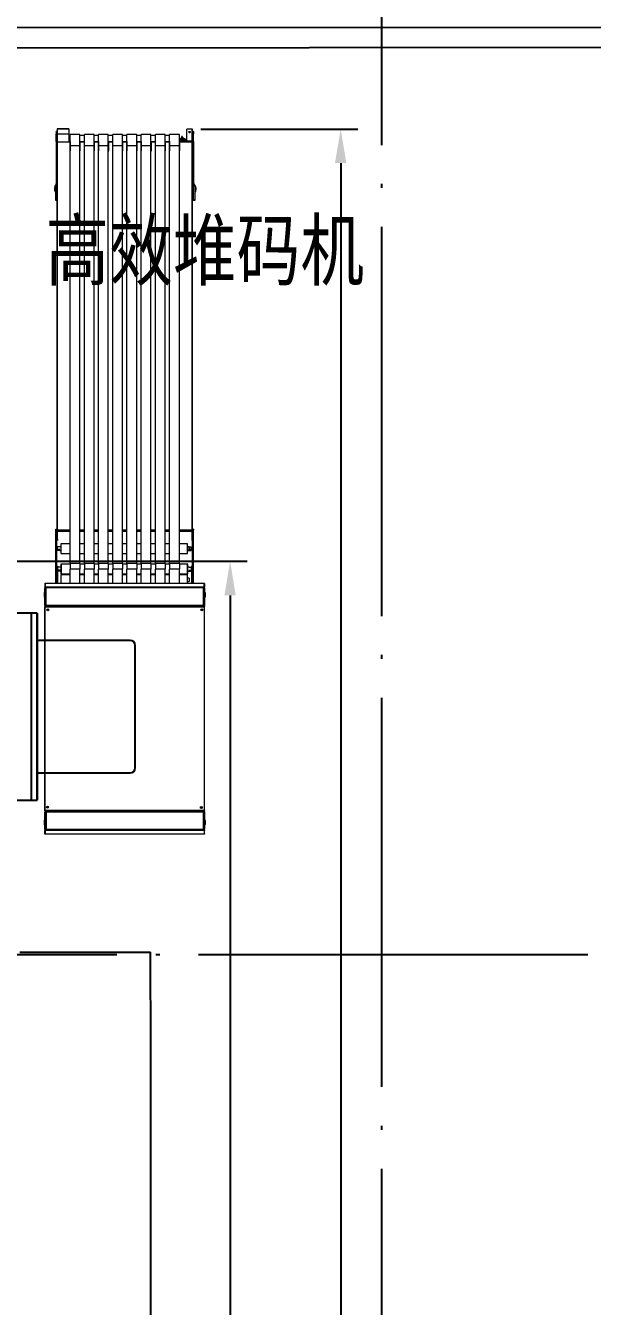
# Model space of a CAD drawing. Extents: x -2187 to 96136, y -11110 to 52208.
# Drawn here: x 51197 to 54108, y 29856 to 36437 of the extents above; entities that cross this region are included whole.
import ezdxf

# ---------------------------------------------------------------- set-up
doc = ezdxf.new("R2010")
doc.units = 0
doc.header["$LTSCALE"] = 1000
doc.header["$MEASUREMENT"] = 0
doc.linetypes.add('DOTE', pattern=[2.42, 2, -0.2, 0.02, -0.2])
for name, color, linetype in [('02', 7, 'Continuous'), ('11', 7, 'Continuous'), ('6-TAGGING 标注', 3, 'Continuous'), ('DOTE', 14, 'DOTE'), ('设备型号', 7, 'Continuous')]:
    doc.layers.add(name, color=color, linetype=linetype)
doc.styles.get("Standard").update_dxf_attribs({"font": 'gbenor.shx', "bigfont": 'gbcbig.shx'})
doc.styles.add('图纸中文说明', font='simplex.shx', dxfattribs={"width": 0.8, "bigfont": 'hztxt.shx'})
doc.dimstyles.new('ISO-25', dxfattribs={"dimscale": 70, "dimtxt": 2.5, "dimasz": 2.5, "dimexe": 1.25, "dimexo": 0.625, "dimtad": 1, "dimtxsty": 'Standard', "dimcen": 2.5, "dimadec": 0, "dimazin": 0, "dimtfac": 1, "dimtmove": 0, "dimatfit": 3, "dimfxl": 0, "dimarcsym": 0})

# ---------------------------------------------------------------- blocks, each defined once
blk = doc.blocks.new('*D139')
at = {"color": 0, "lineweight": -2}
for p, q in [((50994.9, 33684.5), (52335.1, 33684.5)), ((52247.6, 33509.5), (52247.6, 24759.5)), ((51567.6, 24584.5), (52335.1, 24584.5))]:
    blk.add_line(p, q, dxfattribs=at)
at = {"color": 0}
for points in [[(52218.4, 33509.5), (52276.7, 33509.5), (52247.6, 33684.5)], [(52218.4, 24759.5), (52276.7, 24759.5), (52247.6, 24584.5)]]:
    blk.add_solid(points, dxfattribs=at)
at = {"layer": 'Defpoints', "color": 0}
for p in [(50951.1, 33684.5), (51523.8, 24584.5), (52247.6, 24584.5)]:
    blk.add_point(p, dxfattribs=at)
at = {"color": 0, "insert": (52116.3, 29134.5), "char_height": 175, "attachment_point": 5, "rotation": 90}
blk.add_mtext('9100', dxfattribs=at)
blk = doc.blocks.new('*D140')
at = {"color": 0, "lineweight": -2}
for p, q in [((52096.9, 35905.8), (52902.9, 35905.8)), ((52815.4, 35730.8), (52815.4, 22880.8)), ((46777.2, 22705.8), (52902.9, 22705.8))]:
    blk.add_line(p, q, dxfattribs=at)
at = {"color": 0}
for points in [[(52786.2, 35730.8), (52844.5, 35730.8), (52815.4, 35905.8)], [(52786.2, 22880.8), (52844.5, 22880.8), (52815.4, 22705.8)]]:
    blk.add_solid(points, dxfattribs=at)
at = {"layer": 'Defpoints', "color": 0}
for p in [(52053.1, 35905.8), (46733.5, 22705.8), (52815.4, 22705.8)]:
    blk.add_point(p, dxfattribs=at)
at = {"color": 0, "insert": (52684.1, 29455.8), "char_height": 175, "attachment_point": 5, "rotation": 90}
blk.add_mtext('13200', dxfattribs=at)

msp = doc.modelspace()

# ---------------------------------------------------------------- linework, layer by layer
at = {"color": 7, "linetype": 'Continuous', "lineweight": 15}
for p, q in [((51359.617, 35892.274), (51354.617, 35892.274)), ((51354.617, 35892.044), (51354.617, 35892.274)), ((51354.617, 35892.044), (51354.617, 35880.344)), ((51359.617, 35892.044), (51354.617, 35892.044)), ((51354.617, 35842.101), (51354.617, 35880.344)), ((51354.617, 35880.344), (51359.617, 35880.344)), ((51419.617, 35906.718), (51359.617, 35906.718)), ((51359.617, 35906.644), (51359.617, 35881.774)), ((51359.617, 35906.644), (51419.617, 35906.644)), ((51359.617, 35881.774), (51359.617, 35840.389)), ((51359.617, 35881.774), (51419.617, 35881.774)), ((51419.617, 35906.644), (51419.617, 35881.774)), ((51419.617, 35881.774), (51419.617, 35840.389)), ((51425.736, 35872.647), (51419.617, 35872.647)), ((51475.736, 35877.163), (51425.736, 35877.163)), ((51425.736, 35819.138), (51425.736, 35877.163)), ((51475.736, 35819.138), (51475.736, 35877.163)), ((51498.736, 35872.647), (51475.736, 35872.647)), ((51548.736, 35877.163), (51498.736, 35877.163)), ((51498.736, 35819.138), (51498.736, 35877.163)), ((51548.736, 35819.138), (51548.736, 35877.163)), ((51571.736, 35872.647), (51548.736, 35872.647)), ((51621.736, 35877.163), (51571.736, 35877.163)), ((51571.736, 35819.138), (51571.736, 35877.163)), ((51621.736, 35819.138), (51621.736, 35877.163)), ((51644.736, 35872.647), (51621.736, 35872.647)), ((51694.736, 35877.163), (51644.736, 35877.163)), ((51644.736, 35819.138), (51644.736, 35877.163)), ((51694.736, 35819.138), (51694.736, 35877.163)), ((51717.736, 35872.647), (51694.736, 35872.647)), ((51767.736, 35877.163), (51717.736, 35877.163)), ((51717.736, 35819.138), (51717.736, 35877.163)), ((51767.736, 35819.138), (51767.736, 35877.163)), ((51790.736, 35872.647), (51767.736, 35872.647)), ((51840.736, 35877.163), (51790.736, 35877.163)), ((51790.736, 35819.138), (51790.736, 35877.163)), ((51840.736, 35819.138), (51840.736, 35877.163)), ((51863.736, 35872.647), (51840.736, 35872.647)), ((51913.736, 35877.163), (51863.736, 35877.163)), ((51863.736, 35819.138), (51863.736, 35877.163)), ((51913.736, 35819.138), (51913.736, 35877.163)), ((51936.736, 35872.647), (51913.736, 35872.647)), ((51986.736, 35877.163), (51936.736, 35877.163)), ((51936.736, 35819.138), (51936.736, 35877.163)), ((51986.736, 35819.138), (51986.736, 35877.163)), ((51987.817, 35872.647), (51986.736, 35872.647)), ((51987.817, 35793.29), (51987.817, 35872.646)), ((52024.617, 35905.844), (52024.617, 35905.394)), ((52053.107, 35905.844), (52024.617, 35905.844)), ((52053.107, 35905.394), (52024.617, 35905.394)), ((52024.617, 35842.647), (52024.617, 35905.394)), ((52053.117, 35880.944), (52053.117, 35905.391)), ((52053.117, 35843.733), (52053.117, 35880.944)), ((52053.117, 35880.944), (52054.617, 35880.944)), ((52054.617, 35880.944), (52054.617, 35905.391)), ((52059.617, 35892.274), (52054.617, 35892.274)), ((52054.617, 35892.044), (52054.617, 35880.344)), ((52059.617, 35892.044), (52054.617, 35892.044)), ((52054.617, 35842.101), (52054.617, 35880.344)), ((52054.617, 35880.344), (52059.617, 35880.344)), ((52059.617, 35892.274), (52059.617, 35892.044)), ((52059.617, 35892.044), (52059.617, 35880.344)), ((52059.617, 35842.101), (52059.617, 35880.344)), ((51354.617, 35842.101), (51359.617, 35842.101)), ((51354.617, 35842.101), (51354.617, 35623.889)), ((51359.617, 35840.389), (51419.617, 35840.389)), ((51359.617, 35840.389), (51359.617, 35840.163)), ((51359.617, 35840.163), (51359.617, 35623.889)), ((51359.617, 35840.163), (51419.617, 35840.163)), ((51419.617, 35840.987), (51425.117, 35840.987)), ((51419.617, 35840.537), (51425.117, 35840.537)), ((51419.617, 35840.389), (51419.617, 35840.163)), ((51475.736, 35819.138), (51425.736, 35819.138)), ((51425.736, 33673.941), (51425.736, 35819.138)), ((51475.736, 33673.941), (51475.736, 35819.138)), ((51478.117, 35840.987), (51498.117, 35840.987)), ((51478.117, 35840.537), (51498.117, 35840.537)), ((51548.736, 35819.138), (51498.736, 35819.138)), ((51498.736, 33673.941), (51498.736, 35819.138)), ((51548.736, 33673.941), (51548.736, 35819.138)), ((51551.117, 35840.987), (51571.117, 35840.987)), ((51551.117, 35840.537), (51551.117, 35840.987)), ((51551.117, 35792.84), (51551.117, 35840.537)), ((51551.117, 35840.537), (51571.117, 35840.537)), ((51621.736, 35819.138), (51571.736, 35819.138)), ((51571.736, 33673.941), (51571.736, 35819.138)), ((51621.736, 33673.941), (51621.736, 35819.138)), ((51624.117, 35840.987), (51644.117, 35840.987)), ((51624.117, 35840.537), (51624.117, 35840.987)), ((51624.117, 35792.84), (51624.117, 35840.537)), ((51624.117, 35840.537), (51644.117, 35840.537)), ((51694.736, 35819.138), (51644.736, 35819.138)), ((51644.736, 33673.941), (51644.736, 35819.138)), ((51694.736, 33673.941), (51694.736, 35819.138)), ((51767.736, 35819.138), (51717.736, 35819.138)), ((51717.736, 33673.941), (51717.736, 35819.138)), ((51767.736, 33673.941), (51767.736, 35819.138)), ((51770.117, 35840.987), (51790.117, 35840.987)), ((51770.117, 35840.537), (51770.117, 35840.987)), ((51770.117, 35792.84), (51770.117, 35840.537)), ((51770.117, 35840.537), (51790.117, 35840.537)), ((51790.117, 35840.987), (51790.117, 35840.537)), ((51790.117, 35840.537), (51790.117, 35792.84)), ((51840.736, 35819.138), (51790.736, 35819.138)), ((51790.736, 33673.941), (51790.736, 35819.138)), ((51840.736, 33673.941), (51840.736, 35819.138)), ((51913.736, 35819.138), (51863.736, 35819.138)), ((51863.736, 33673.941), (51863.736, 35819.138)), ((51913.736, 33673.941), (51913.736, 35819.138)), ((51916.117, 35840.987), (51936.117, 35840.987)), ((51916.117, 35840.537), (51936.117, 35840.537)), ((51986.736, 35819.138), (51936.736, 35819.138)), ((51936.736, 33673.941), (51936.736, 35819.138)), ((51986.736, 33673.941), (51986.736, 35819.138)), ((51993.817, 35851.647), (51987.817, 35851.647)), ((51987.817, 35813.647), (51989.117, 35813.647)), ((51989.117, 35840.987), (52053.107, 35840.987)), ((51989.117, 35840.537), (51989.117, 35840.987)), ((51989.117, 35792.84), (51989.117, 35840.537)), ((51989.117, 35840.537), (52053.107, 35840.537)), ((52000.167, 35859.397), (51993.817, 35859.397)), ((52000.167, 35865.329), (52000.167, 35867.391)), ((52000.167, 35858.092), (52000.167, 35859.831)), ((52000.167, 35855.749), (52002.967, 35855.749)), ((52000.167, 35855.157), (52002.967, 35855.157)), ((52002.967, 35865.329), (52002.967, 35867.391)), ((52002.967, 35858.092), (52002.967, 35859.831)), ((52009.317, 35859.397), (52002.967, 35859.397)), ((52009.317, 35840.987), (52009.317, 35859.397)), ((52016.317, 35855.147), (52010.317, 35855.147)), ((52017.317, 35846.432), (52017.317, 35848.52)), ((52050.817, 35842.647), (52018.817, 35842.647)), ((52050.817, 35840.987), (52050.817, 35842.647)), ((52053.107, 33845.092), (52053.107, 35840.537)), ((52053.117, 35840.538), (52053.117, 35843.733)), ((52054.617, 35842.101), (52059.617, 35842.101)), ((52054.617, 35842.101), (52054.617, 35623.889)), ((52059.617, 35842.101), (52059.617, 35623.889)), ((51351.617, 35612.662), (51351.617, 35617.662)), ((51351.617, 35617.662), (51359.617, 35617.662)), ((51351.617, 35542.662), (51351.617, 35612.662)), ((51359.617, 35612.662), (51351.617, 35612.662)), ((51354.617, 35623.889), (51359.617, 35623.889)), ((51354.617, 35620.389), (51354.617, 35623.889)), ((51354.617, 35620.389), (51359.617, 35620.389)), ((51359.617, 35623.889), (51359.617, 35620.389)), ((51359.617, 33845.545), (51359.617, 35620.506)), ((52054.617, 33845.545), (52054.617, 35623.889)), ((52057.617, 35612.662), (52057.617, 35542.662)), ((52065.617, 35612.662), (52065.617, 35542.662)), ((51349.866, 35579.227), (51351.617, 35576.662)), ((51351.617, 33844.424), (51351.617, 33849.424)), ((51351.617, 33849.424), (51356.617, 33849.424)), ((51356.617, 33844.424), (51351.617, 33844.424)), ((51351.617, 33574.424), (51351.617, 33844.424)), ((51356.617, 33849.424), (51356.617, 33844.424)), ((51356.617, 33574.424), (51356.617, 33844.424)), ((51359.617, 33797.848), (51359.617, 33845.545)), ((51361.117, 33797.848), (51361.117, 33845.092)), ((51361.127, 33837.56), (51361.127, 33844.207)), ((52054.617, 33574.424), (52054.617, 33844.424)), ((52059.617, 33574.424), (52059.617, 33844.424)), ((51425.736, 33774.424), (51377.401, 33774.424)), ((51377.401, 33774.424), (51377.401, 33724.424)), ((51425.736, 33774.424), (51379.239, 33774.424)), ((51498.736, 33774.424), (51475.736, 33774.424)), ((51498.736, 33774.424), (51475.736, 33774.424)), ((51571.736, 33774.424), (51548.736, 33774.424)), ((51571.736, 33774.424), (51548.736, 33774.424)), ((51644.736, 33774.424), (51621.736, 33774.424)), ((51644.736, 33774.424), (51621.736, 33774.424)), ((51717.736, 33774.424), (51694.736, 33774.424)), ((51717.736, 33774.424), (51694.736, 33774.424)), ((51790.736, 33774.424), (51767.736, 33774.424)), ((51790.736, 33774.424), (51767.736, 33774.424)), ((51863.736, 33774.424), (51840.736, 33774.424)), ((51863.736, 33774.424), (51840.736, 33774.424)), ((51936.736, 33774.424), (51913.736, 33774.424)), ((51936.736, 33774.424), (51913.736, 33774.424)), ((52027.401, 33774.424), (51986.736, 33774.424)), ((52029.239, 33774.424), (51986.736, 33774.424)), ((52027.401, 33774.424), (52027.401, 33724.424)), ((52029.239, 33724.424), (52029.239, 33774.424)), ((51377.401, 33759.424), (51373.239, 33759.424)), ((51373.239, 33739.424), (51377.401, 33739.424)), ((51377.401, 33724.424), (51425.736, 33724.424)), ((51379.239, 33724.424), (51425.736, 33724.424)), ((51475.736, 33724.424), (51498.736, 33724.424)), ((51475.736, 33724.424), (51498.736, 33724.424)), ((51548.736, 33724.424), (51571.736, 33724.424)), ((51548.736, 33724.424), (51571.736, 33724.424)), ((51621.736, 33724.424), (51644.736, 33724.424)), ((51621.736, 33724.424), (51644.736, 33724.424)), ((51694.736, 33724.424), (51717.736, 33724.424)), ((51694.736, 33724.424), (51717.736, 33724.424)), ((51767.736, 33724.424), (51790.736, 33724.424)), ((51767.736, 33724.424), (51790.736, 33724.424)), ((51840.736, 33724.424), (51863.736, 33724.424)), ((51840.736, 33724.424), (51863.736, 33724.424)), ((51913.736, 33724.424), (51936.736, 33724.424)), ((51913.736, 33724.424), (51936.736, 33724.424)), ((51986.736, 33724.424), (52027.401, 33724.424)), ((51986.736, 33724.424), (52029.239, 33724.424)), ((52037.401, 33759.424), (52029.239, 33759.424)), ((52029.239, 33739.424), (52037.401, 33739.424)), ((52035.239, 33759.424), (52029.839, 33759.424)), ((52029.839, 33739.424), (52035.239, 33739.424)), ((52035.239, 33759.409), (52047.239, 33759.409)), ((51356.617, 33659.424), (51356.617, 33572.283)), ((51356.617, 33659.424), (51361.617, 33659.424)), ((51361.617, 33659.424), (51361.617, 33572.283)), ((51377.401, 33654.424), (51374.544, 33654.424)), ((51374.544, 33634.424), (51377.401, 33634.424)), ((51425.736, 33669.424), (51377.401, 33669.424)), ((51377.401, 33669.424), (51377.401, 33619.424)), ((51425.736, 33669.424), (51380.544, 33669.424)), ((51475.736, 33673.941), (51425.736, 33673.941)), ((51425.736, 33673.941), (51425.736, 33644.444)), ((51425.736, 33572.283), (51425.736, 33644.444)), ((51475.736, 33644.444), (51425.736, 33644.444)), ((51475.736, 33673.941), (51475.736, 33644.444)), ((51498.736, 33669.424), (51475.736, 33669.424)), ((51498.736, 33669.424), (51475.736, 33669.424)), ((51475.736, 33572.283), (51475.736, 33644.444)), ((51548.736, 33673.941), (51498.736, 33673.941)), ((51498.736, 33673.941), (51498.736, 33644.444)), ((51498.736, 33572.283), (51498.736, 33644.444)), ((51548.736, 33644.444), (51498.736, 33644.444)), ((51548.736, 33673.941), (51548.736, 33644.444)), ((51571.736, 33669.424), (51548.736, 33669.424)), ((51571.736, 33669.424), (51548.736, 33669.424)), ((51548.736, 33572.283), (51548.736, 33644.444)), ((51621.736, 33673.941), (51571.736, 33673.941)), ((51571.736, 33673.941), (51571.736, 33644.444)), ((51571.736, 33572.283), (51571.736, 33644.444)), ((51621.736, 33644.444), (51571.736, 33644.444)), ((51621.736, 33673.941), (51621.736, 33644.444)), ((51644.736, 33669.424), (51621.736, 33669.424)), ((51644.736, 33669.424), (51621.736, 33669.424)), ((51621.736, 33572.283), (51621.736, 33644.444)), ((51694.736, 33673.941), (51644.736, 33673.941)), ((51644.736, 33673.941), (51644.736, 33644.444)), ((51644.736, 33572.283), (51644.736, 33644.444)), ((51694.736, 33644.444), (51644.736, 33644.444)), ((51694.736, 33673.941), (51694.736, 33644.444)), ((51717.736, 33669.424), (51694.736, 33669.424)), ((51717.736, 33669.424), (51694.736, 33669.424)), ((51694.736, 33572.283), (51694.736, 33644.444)), ((51767.736, 33673.941), (51717.736, 33673.941)), ((51717.736, 33673.941), (51717.736, 33644.444)), ((51717.736, 33572.283), (51717.736, 33644.444)), ((51767.736, 33644.444), (51717.736, 33644.444)), ((51767.736, 33673.941), (51767.736, 33644.444)), ((51790.736, 33669.424), (51767.736, 33669.424)), ((51790.736, 33669.424), (51767.736, 33669.424)), ((51767.736, 33572.283), (51767.736, 33644.444)), ((51840.736, 33673.941), (51790.736, 33673.941)), ((51790.736, 33673.941), (51790.736, 33644.444)), ((51790.736, 33572.283), (51790.736, 33644.444)), ((51840.736, 33644.444), (51790.736, 33644.444)), ((51840.736, 33673.941), (51840.736, 33644.444)), ((51863.736, 33669.424), (51840.736, 33669.424)), ((51863.736, 33669.424), (51840.736, 33669.424)), ((51840.736, 33572.283), (51840.736, 33644.444)), ((51913.736, 33673.941), (51863.736, 33673.941)), ((51863.736, 33673.941), (51863.736, 33644.444)), ((51863.736, 33572.283), (51863.736, 33644.444)), ((51913.736, 33644.444), (51863.736, 33644.444)), ((51913.736, 33673.941), (51913.736, 33644.444)), ((51936.736, 33669.424), (51913.736, 33669.424)), ((51936.736, 33669.424), (51913.736, 33669.424)), ((51913.736, 33572.283), (51913.736, 33644.444)), ((51986.736, 33673.941), (51936.736, 33673.941)), ((51936.736, 33673.941), (51936.736, 33644.444)), ((51936.736, 33572.283), (51936.736, 33644.444)), ((51986.736, 33644.444), (51936.736, 33644.444)), ((51986.736, 33673.941), (51986.736, 33644.444)), ((52027.401, 33669.424), (51986.736, 33669.424)), ((52030.544, 33669.424), (51986.736, 33669.424)), ((51986.736, 33572.283), (51986.736, 33644.444)), ((52027.401, 33669.424), (52027.401, 33619.424)), ((52030.544, 33619.424), (52030.544, 33669.424)), ((52036.544, 33654.424), (52031.144, 33654.424)), ((52031.144, 33634.424), (52036.544, 33634.424)), ((52036.544, 33654.406), (52048.544, 33654.406)), ((52049.617, 33659.424), (52054.617, 33659.424)), ((52049.617, 33659.424), (52049.617, 33572.283)), ((52054.617, 33659.424), (52054.617, 33572.283)), ((51296.617, 33570.773), (51296.617, 33553.793)), ((51298.127, 33572.283), (52115.107, 33572.283)), ((52115.047, 33570.773), (51298.188, 33570.773)), ((51377.401, 33619.424), (51425.736, 33619.424)), ((51425.736, 33614.424), (51377.401, 33614.424)), ((51377.401, 33614.424), (51377.401, 33572.283)), ((51380.544, 33619.424), (51425.736, 33619.424)), ((51475.736, 33619.424), (51498.736, 33619.424)), ((51475.736, 33619.424), (51498.736, 33619.424)), ((51498.736, 33614.424), (51475.736, 33614.424)), ((51548.736, 33619.424), (51571.736, 33619.424)), ((51548.736, 33619.424), (51571.736, 33619.424)), ((51571.736, 33614.424), (51548.736, 33614.424)), ((51621.736, 33619.424), (51644.736, 33619.424)), ((51621.736, 33619.424), (51644.736, 33619.424)), ((51644.736, 33614.424), (51621.736, 33614.424)), ((51694.736, 33619.424), (51717.736, 33619.424)), ((51694.736, 33619.424), (51717.736, 33619.424)), ((51717.736, 33614.424), (51694.736, 33614.424)), ((51767.736, 33619.424), (51790.736, 33619.424)), ((51767.736, 33619.424), (51790.736, 33619.424)), ((51790.736, 33614.424), (51767.736, 33614.424)), ((51840.736, 33619.424), (51863.736, 33619.424)), ((51840.736, 33619.424), (51863.736, 33619.424)), ((51863.736, 33614.424), (51840.736, 33614.424)), ((51913.736, 33619.424), (51936.736, 33619.424)), ((51913.736, 33619.424), (51936.736, 33619.424)), ((51936.736, 33614.424), (51913.736, 33614.424)), ((51986.736, 33619.424), (52027.401, 33619.424)), ((51986.736, 33619.424), (52030.544, 33619.424)), ((52027.401, 33614.424), (51986.736, 33614.424)), ((52027.401, 33614.424), (52027.401, 33572.283)), ((52037.401, 33597.424), (52027.401, 33597.424)), ((52027.401, 33581.424), (52037.401, 33581.424)), ((52115.117, 33570.773), (52115.117, 33553.793)), ((52116.617, 33570.773), (52116.617, 33553.793)), ((51296.617, 33552.283), (51296.617, 33547.273)), ((51296.617, 33457.293), (51296.617, 33547.273)), ((51298.188, 33553.793), (52115.047, 33553.793)), ((51298.198, 33552.283), (52115.037, 33552.283)), ((51301.627, 33547.273), (51301.627, 33552.283)), ((52111.607, 33547.273), (51301.627, 33547.273)), ((52111.607, 33552.283), (52111.607, 33547.273)), ((52111.617, 33549.283), (52111.607, 33549.283)), ((52113.617, 33547.273), (52113.617, 33547.283)), ((52116.617, 33547.273), (52116.617, 33457.293)), ((51296.617, 33450.783), (51296.617, 33452.283)), ((51296.617, 32403.783), (51296.617, 33450.783)), ((51298.127, 32403.783), (51298.127, 33450.783)), ((52114.617, 33450.783), (51298.617, 33450.783)), ((52114.617, 33449.273), (51298.617, 33449.273)), ((51301.627, 33472.283), (51301.617, 33472.283)), ((52111.607, 33457.293), (51301.627, 33457.293)), ((52111.607, 33452.283), (51301.627, 33452.283)), ((51326.617, 33450.783), (51326.617, 33452.283)), ((51372.617, 33450.783), (51372.617, 33452.283)), ((51425.736, 33450.783), (51425.736, 33452.283)), ((51475.736, 33450.783), (51475.736, 33452.283)), ((51498.736, 33450.783), (51498.736, 33452.283)), ((51548.736, 33450.783), (51548.736, 33452.283)), ((51571.736, 33450.783), (51571.736, 33452.283)), ((51621.736, 33450.783), (51621.736, 33452.283)), ((51644.736, 33450.783), (51644.736, 33452.283)), ((51672.117, 33452.283), (51672.117, 33450.783)), ((51697.117, 33450.783), (51697.117, 33452.283)), ((51717.736, 33450.783), (51717.736, 33452.283)), ((51742.922, 33452.283), (51742.922, 33450.783)), ((51942.922, 33450.783), (51942.922, 33452.283)), ((51986.736, 33450.783), (51986.736, 33452.283)), ((52040.617, 33452.283), (52040.617, 33450.783)), ((52086.617, 33452.283), (52086.617, 33450.783)), ((52111.617, 33472.283), (52111.607, 33472.283)), ((52111.607, 33457.283), (52111.607, 33452.283)), ((52111.617, 33457.293), (52116.617, 33457.293)), ((52115.107, 32403.783), (52115.107, 33450.783)), ((52116.617, 33452.283), (52116.617, 33450.783)), ((52116.617, 32403.783), (52116.617, 33450.783)), ((51296.617, 32402.283), (51296.617, 32403.783)), ((51296.617, 32397.283), (51296.617, 32396.783)), ((51296.617, 32307.333), (51296.617, 32396.783)), ((51298.617, 32405.293), (52114.617, 32405.293)), ((52114.617, 32403.783), (51298.617, 32403.783)), ((51299.617, 32397.283), (51299.617, 32396.783)), ((51302.117, 32399.283), (51301.617, 32399.283)), ((51301.617, 32307.333), (51301.617, 32396.783)), ((51301.617, 32382.283), (51302.117, 32382.283)), ((51302.117, 32402.283), (52111.117, 32402.283)), ((51302.117, 32396.783), (52111.117, 32396.783)), ((51326.617, 32402.283), (51326.617, 32403.783)), ((51372.617, 32402.283), (51372.617, 32403.783)), ((51425.736, 32402.283), (51425.736, 32403.783)), ((51475.736, 32402.283), (51475.736, 32403.783)), ((51498.736, 32402.283), (51498.736, 32403.783)), ((51548.736, 32402.283), (51548.736, 32403.783)), ((51571.736, 32402.283), (51571.736, 32403.783)), ((51621.736, 32402.283), (51621.736, 32403.783)), ((51644.736, 32402.283), (51644.736, 32403.783)), ((51672.117, 32403.783), (51672.117, 32402.283)), ((51697.117, 32402.283), (51697.117, 32403.783)), ((51717.736, 32402.283), (51717.736, 32403.783)), ((51767.736, 32402.283), (51767.736, 32403.783)), ((51790.736, 32402.283), (51790.736, 32403.783)), ((51840.736, 32402.283), (51840.736, 32403.783)), ((51863.736, 32402.283), (51863.736, 32403.783)), ((51913.736, 32402.283), (51913.736, 32403.783)), ((51936.736, 32402.283), (51936.736, 32403.783)), ((51986.736, 32402.283), (51986.736, 32403.783)), ((52040.617, 32403.783), (52040.617, 32402.283)), ((52086.617, 32403.783), (52086.617, 32402.283)), ((52111.117, 32307.333), (52111.117, 32396.783)), ((52111.117, 32382.283), (52111.617, 32382.283)), ((52111.617, 32396.783), (52116.617, 32396.783)), ((52116.617, 32403.783), (52116.617, 32402.283)), ((52116.617, 32396.783), (52116.617, 32307.333)), ((51296.617, 32307.333), (51296.617, 32302.283)), ((51298.198, 32302.283), (51296.617, 32302.283)), ((51296.617, 32283.793), (51296.617, 32300.773)), ((52115.107, 32282.283), (51298.127, 32282.283)), ((52115.047, 32300.773), (51298.188, 32300.773)), ((51298.188, 32283.793), (52115.047, 32283.793)), ((52115.037, 32302.283), (51298.198, 32302.283)), ((51301.617, 32302.283), (51301.617, 32307.333)), ((51302.117, 32307.333), (52111.117, 32307.333)), ((52115.117, 32283.793), (52115.117, 32300.773)), ((52116.617, 32302.283), (52116.617, 32307.333)), ((52116.617, 32283.793), (52116.617, 32300.773))]:
    msp.add_line(p, q, dxfattribs=at)
at = {"color": 144, "linetype": 'Continuous', "lineweight": 0}
for p, q in [((51359.617, 35906.718), (51359.617, 35906.644)), ((51419.617, 35906.718), (51419.617, 35906.644)), ((52053.107, 35841.009), (52053.107, 35905.394)), ((52054.617, 35905.391), (52053.117, 35905.391)), ((51425.117, 35840.987), (51425.117, 35840.537)), ((51425.117, 35840.537), (51425.117, 35792.84)), ((51478.117, 35840.537), (51478.117, 35840.987)), ((51478.117, 35792.84), (51478.117, 35840.537)), ((51498.117, 35840.987), (51498.117, 35840.537)), ((51498.117, 35840.537), (51498.117, 35792.84)), ((51571.117, 35840.987), (51571.117, 35840.537)), ((51571.117, 35840.537), (51571.117, 35792.84)), ((51644.117, 35840.987), (51644.117, 35840.537)), ((51644.117, 35840.537), (51644.117, 35792.84)), ((51697.117, 35840.537), (51697.117, 35840.987)), ((51697.117, 35840.987), (51717.117, 35840.987)), ((51697.117, 35840.537), (51717.117, 35840.537)), ((51697.117, 35792.84), (51697.117, 35840.537)), ((51717.117, 35840.987), (51717.117, 35840.537)), ((51717.117, 35840.537), (51717.117, 35792.84)), ((51843.117, 35840.537), (51843.117, 35840.987)), ((51843.117, 35840.987), (51863.117, 35840.987)), ((51843.117, 35840.537), (51863.117, 35840.537)), ((51843.117, 35792.84), (51843.117, 35840.537)), ((51863.117, 35840.987), (51863.117, 35840.537)), ((51863.117, 35840.537), (51863.117, 35792.84)), ((51916.117, 35840.537), (51916.117, 35840.987)), ((51916.117, 35792.84), (51916.117, 35840.537)), ((51936.117, 35840.987), (51936.117, 35840.537)), ((51936.117, 35840.537), (51936.117, 35792.84)), ((51993.817, 35840.987), (51993.817, 35859.397)), ((52000.167, 35867.624), (52000.167, 35867.647)), ((52000.167, 35867.391), (52000.167, 35867.624)), ((52002.967, 35867.391), (52000.167, 35867.391)), ((52000.167, 35865.309), (52000.167, 35865.329)), ((52000.167, 35864.48), (52000.167, 35865.309)), ((52000.167, 35864.156), (52000.167, 35864.48)), ((52000.167, 35859.831), (52000.167, 35864.156)), ((52000.167, 35863.111), (52002.967, 35863.111)), ((52000.167, 35859.981), (52002.967, 35859.981)), ((52000.167, 35859.831), (52002.967, 35859.831)), ((52000.167, 35858.009), (52000.167, 35858.092)), ((52000.167, 35858.047), (52002.967, 35858.047)), ((52000.167, 35856.489), (52000.167, 35858.009)), ((52000.167, 35856.125), (52000.167, 35856.489)), ((52000.167, 35852.412), (52000.167, 35856.125)), ((52000.167, 35847.027), (52000.167, 35852.412)), ((52000.167, 35846.849), (52000.167, 35847.027)), ((52000.167, 35847.023), (52002.967, 35847.023)), ((52000.167, 35844.869), (52000.167, 35846.849)), ((52000.167, 35846.331), (52002.967, 35846.331)), ((52000.167, 35844.52), (52000.167, 35844.869)), ((52000.167, 35841.984), (52000.167, 35844.52)), ((52000.167, 35840.987), (52000.167, 35841.984)), ((52002.967, 35867.624), (52002.967, 35867.647)), ((52002.967, 35867.624), (52002.967, 35867.391)), ((52002.967, 35865.329), (52002.967, 35865.309)), ((52002.967, 35864.48), (52002.967, 35865.309)), ((52002.967, 35864.48), (52002.967, 35864.156)), ((52002.967, 35859.831), (52002.967, 35864.156)), ((52002.967, 35858.092), (52002.967, 35858.009)), ((52002.967, 35856.489), (52002.967, 35858.009)), ((52002.967, 35856.489), (52002.967, 35856.125)), ((52002.967, 35852.412), (52002.967, 35856.125)), ((52002.967, 35847.027), (52002.967, 35852.412)), ((52002.967, 35847.027), (52002.967, 35846.849)), ((52002.967, 35844.869), (52002.967, 35846.849)), ((52002.967, 35844.869), (52002.967, 35844.52)), ((52002.967, 35841.984), (52002.967, 35844.52)), ((52002.967, 35840.987), (52002.967, 35841.984)), ((52009.317, 35848.52), (52017.317, 35848.52)), ((52009.317, 35844.903), (52010.317, 35844.903)), ((52010.317, 35855.147), (52010.317, 35850.786)), ((52010.317, 35849.833), (52010.317, 35850.786)), ((52010.317, 35850.786), (52016.317, 35850.786)), ((52010.317, 35849.833), (52016.317, 35849.833)), ((52010.317, 35847.169), (52010.317, 35840.987)), ((52010.317, 35847.169), (52016.317, 35847.169)), ((52016.317, 35850.786), (52016.317, 35855.147)), ((52016.317, 35850.786), (52016.317, 35849.833)), ((52016.317, 35840.987), (52016.317, 35847.169)), ((52016.317, 35844.903), (52017.317, 35844.903)), ((52017.317, 35854.147), (52017.317, 35850.05)), ((52017.317, 35848.52), (52017.317, 35850.05)), ((52017.317, 35846.432), (52017.317, 35840.987)), ((52018.817, 35840.987), (52018.817, 35847.647)), ((52053.107, 35840.537), (52053.107, 35840.987)), ((52053.117, 35843.733), (52054.617, 35843.733)), ((51425.117, 35793.29), (51425.736, 35793.29)), ((51425.117, 35792.84), (51425.736, 35792.84)), ((51475.736, 35793.29), (51478.117, 35793.29)), ((51475.736, 35792.84), (51478.117, 35792.84)), ((51498.117, 35793.29), (51498.736, 35793.29)), ((51498.117, 35792.84), (51498.736, 35792.84)), ((51548.736, 35793.29), (51551.117, 35793.29)), ((51548.736, 35792.84), (51551.117, 35792.84)), ((51571.117, 35793.29), (51571.736, 35793.29)), ((51571.117, 35792.84), (51571.736, 35792.84)), ((51621.736, 35793.29), (51624.117, 35793.29)), ((51621.736, 35792.84), (51624.117, 35792.84)), ((51644.117, 35793.29), (51644.736, 35793.29)), ((51644.117, 35792.84), (51644.736, 35792.84)), ((51694.736, 35793.29), (51697.117, 35793.29)), ((51694.736, 35792.84), (51697.117, 35792.84)), ((51717.117, 35793.29), (51717.736, 35793.29)), ((51717.117, 35792.84), (51717.736, 35792.84)), ((51767.736, 35793.29), (51770.117, 35793.29)), ((51767.736, 35792.84), (51770.117, 35792.84)), ((51790.117, 35793.29), (51790.736, 35793.29)), ((51790.117, 35792.84), (51790.736, 35792.84)), ((51840.736, 35793.29), (51843.117, 35793.29)), ((51840.736, 35792.84), (51843.117, 35792.84)), ((51863.117, 35793.29), (51863.736, 35793.29)), ((51863.117, 35792.84), (51863.736, 35792.84)), ((51913.736, 35793.29), (51916.117, 35793.29)), ((51913.736, 35792.84), (51916.117, 35792.84)), ((51936.117, 35793.29), (51936.736, 35793.29)), ((51936.117, 35792.84), (51936.736, 35792.84)), ((51986.736, 35793.29), (51989.117, 35793.29)), ((51986.736, 35792.84), (51989.117, 35792.84)), ((52054.617, 35620.389), (52054.617, 35623.889)), ((52054.617, 35623.889), (52059.617, 35623.889)), ((52059.617, 35620.619), (52054.617, 35620.619)), ((52057.617, 35612.662), (52057.617, 35617.662)), ((52057.617, 35617.662), (52065.617, 35617.662)), ((52065.617, 35612.662), (52057.617, 35612.662)), ((52059.617, 35623.889), (52059.617, 35620.389)), ((52065.617, 35617.662), (52065.617, 35612.662)), ((51351.617, 35542.662), (51359.617, 35542.662)), ((51351.617, 35537.662), (51351.617, 35542.662)), ((52057.617, 35542.662), (52065.617, 35542.662)), ((52057.617, 35537.662), (52057.617, 35542.662)), ((52065.617, 35542.662), (52065.617, 35537.662)), ((51359.617, 35537.662), (51351.617, 35537.662)), ((52065.617, 35537.662), (52057.617, 35537.662)), ((51361.127, 33844.207), (51361.127, 33845.092)), ((51425.736, 33837.56), (51361.127, 33837.56)), ((51498.736, 33837.56), (51475.736, 33837.56)), ((51571.736, 33837.56), (51548.736, 33837.56)), ((51644.736, 33837.56), (51621.736, 33837.56)), ((51717.736, 33837.56), (51694.736, 33837.56)), ((51790.736, 33837.56), (51767.736, 33837.56)), ((51863.736, 33837.56), (51840.736, 33837.56)), ((51936.736, 33837.56), (51913.736, 33837.56)), ((52053.107, 33837.56), (51986.736, 33837.56)), ((52053.107, 33845.092), (52053.107, 33844.207)), ((52053.107, 33844.207), (52053.107, 33837.56)), ((52053.117, 33797.848), (52053.117, 33845.092)), ((52059.617, 33849.424), (52054.617, 33849.424)), ((52054.617, 33844.424), (52054.617, 33845.545)), ((52059.617, 33844.424), (52054.617, 33844.424)), ((52059.617, 33849.424), (52059.617, 33844.424)), ((51359.617, 33790.848), (51359.617, 33797.848)), ((51359.617, 33797.848), (51361.117, 33797.848)), ((51361.117, 33794.456), (51359.617, 33794.456)), ((51361.117, 33797.848), (51361.117, 33790.848)), ((51379.239, 33724.424), (51379.239, 33774.424)), ((52053.117, 33823.074), (52054.617, 33823.074)), ((52053.117, 33790.848), (52053.117, 33797.848)), ((52053.117, 33794.456), (52054.617, 33794.456)), ((51373.239, 33759.409), (51361.239, 33759.409)), ((51361.239, 33744.483), (51361.239, 33759.409)), ((51373.239, 33744.483), (51361.239, 33744.483)), ((51361.239, 33744.483), (51361.239, 33739.44)), ((51373.239, 33739.44), (51361.239, 33739.44)), ((51373.239, 33759.409), (51373.239, 33759.424)), ((51373.239, 33739.424), (51373.239, 33744.483)), ((52029.839, 33740.644), (52029.839, 33759.424)), ((52029.839, 33739.424), (52029.839, 33740.644)), ((52035.239, 33759.424), (52035.239, 33759.409)), ((52035.239, 33744.483), (52035.239, 33739.424)), ((52035.239, 33744.483), (52047.239, 33744.483)), ((52037.401, 33759.424), (52037.401, 33739.424)), ((52037.401, 33739.44), (52047.239, 33739.44)), ((52047.239, 33744.483), (52047.239, 33759.409)), ((52047.239, 33744.483), (52047.239, 33739.44)), ((51362.544, 33639.436), (51362.544, 33654.406)), ((51374.544, 33654.406), (51362.544, 33654.406)), ((51362.544, 33639.436), (51362.544, 33634.443)), ((51374.544, 33639.436), (51362.544, 33639.436)), ((51374.544, 33634.443), (51362.544, 33634.443)), ((51374.544, 33654.406), (51374.544, 33654.424)), ((51374.544, 33634.424), (51374.544, 33639.436)), ((51380.544, 33619.424), (51380.544, 33669.424)), ((52031.144, 33635.619), (52031.144, 33654.424)), ((52031.144, 33634.424), (52031.144, 33635.619)), ((52036.544, 33654.424), (52036.544, 33654.406)), ((52036.544, 33639.436), (52036.544, 33634.424)), ((52036.544, 33639.436), (52048.544, 33639.436)), ((52036.544, 33634.443), (52048.544, 33634.443)), ((52048.544, 33639.436), (52048.544, 33654.406)), ((52048.544, 33639.436), (52048.544, 33634.443)), ((51296.617, 33570.773), (51298.117, 33570.773)), ((51298.117, 33570.773), (51298.117, 33553.793)), ((51298.127, 33570.783), (51298.188, 33570.783)), ((51298.188, 33553.793), (51298.188, 33570.773)), ((51351.617, 33574.424), (51356.617, 33574.424)), ((51351.617, 33572.283), (51351.617, 33574.424)), ((52037.401, 33597.424), (52037.401, 33581.424)), ((52054.617, 33574.424), (52059.617, 33574.424)), ((52059.617, 33574.424), (52059.617, 33572.283)), ((52115.047, 33570.783), (52115.107, 33570.783)), ((52115.047, 33553.793), (52115.047, 33570.773)), ((52116.617, 33570.773), (52115.117, 33570.773)), ((51298.117, 33553.793), (51296.617, 33553.793)), ((51298.127, 33552.283), (51296.617, 33552.283)), ((51301.617, 33547.273), (51296.617, 33547.273)), ((51298.127, 33552.283), (51298.198, 33552.283)), ((51301.617, 33547.339), (51301.617, 33552.283)), ((51301.627, 33549.283), (51301.617, 33549.283)), ((51301.617, 33457.293), (51301.617, 33547.273)), ((51301.627, 33547.273), (51301.627, 33457.293)), ((52111.607, 33457.293), (52111.607, 33547.273)), ((52111.617, 33547.273), (52116.617, 33547.273)), ((52111.617, 33547.273), (52111.617, 33457.293)), ((52115.037, 33552.283), (52116.617, 33552.283)), ((52115.117, 33553.793), (52116.617, 33553.793)), ((52116.617, 33547.273), (52116.617, 33552.283)), ((51296.617, 33457.293), (51296.617, 33457.283)), ((51301.617, 33457.293), (51296.617, 33457.293)), ((51296.617, 33452.283), (51299.627, 33452.283)), ((51298.127, 33450.783), (51296.617, 33450.783)), ((51298.617, 33450.783), (51298.127, 33450.783)), ((51298.617, 33450.783), (51298.617, 33449.273)), ((51299.617, 33457.293), (51299.617, 33457.283)), ((51299.627, 33450.783), (51299.627, 33452.283)), ((51299.627, 33452.283), (51301.627, 33452.283)), ((51301.617, 33455.283), (51301.627, 33455.283)), ((51301.627, 33457.283), (51301.627, 33457.293)), ((51301.627, 33457.293), (51301.627, 33457.283)), ((51301.627, 33452.283), (51301.627, 33457.283)), ((51323.607, 33450.783), (51323.607, 33452.283)), ((51405.91, 33450.783), (51405.91, 33452.283)), ((51424.475, 33450.783), (51424.475, 33452.283)), ((51987.677, 33450.783), (51987.677, 33452.283)), ((52006.667, 33450.783), (52006.667, 33452.283)), ((52089.627, 33452.283), (52089.627, 33450.783)), ((52111.607, 33457.293), (52111.607, 33457.283)), ((52111.607, 33457.283), (52111.607, 33457.293)), ((52113.607, 33452.283), (52111.607, 33452.283)), ((52116.617, 33452.283), (52113.607, 33452.283)), ((52113.607, 33452.283), (52113.607, 33450.783)), ((52115.107, 33450.783), (52114.617, 33450.783)), ((52114.617, 33450.783), (52114.617, 33449.273)), ((52116.617, 33450.783), (52115.107, 33450.783)), ((51298.127, 32403.783), (51296.617, 32403.783)), ((51296.617, 32402.283), (51299.627, 32402.283)), ((51301.617, 32396.783), (51296.617, 32396.783)), ((51298.617, 32403.783), (51298.127, 32403.783)), ((51298.617, 32403.783), (51298.617, 32405.293)), ((51299.627, 32402.283), (51299.627, 32403.783)), ((51299.627, 32402.283), (51302.117, 32402.283)), ((51302.117, 32397.283), (51302.117, 32402.283)), ((51302.117, 32396.783), (51302.117, 32397.283)), ((51302.117, 32396.783), (51302.117, 32307.333)), ((51323.607, 32402.283), (51323.607, 32403.783)), ((51405.91, 32403.783), (51405.91, 32402.283)), ((51424.475, 32403.783), (51424.475, 32402.283)), ((52006.667, 32403.783), (52006.667, 32402.283)), ((52089.627, 32403.783), (52089.627, 32402.283)), ((52111.117, 32397.283), (52111.117, 32402.283)), ((52113.607, 32402.283), (52111.117, 32402.283)), ((52111.117, 32397.283), (52111.117, 32396.783)), ((52111.617, 32396.783), (52111.617, 32307.333)), ((52113.607, 32403.783), (52113.607, 32402.283)), ((52116.617, 32402.283), (52113.607, 32402.283)), ((52114.617, 32403.783), (52114.617, 32405.293)), ((52115.107, 32403.783), (52114.617, 32403.783)), ((52116.617, 32403.783), (52115.107, 32403.783)), ((52116.617, 32396.783), (52116.617, 32397.283)), ((51301.617, 32307.333), (51296.617, 32307.333)), ((51298.117, 32300.773), (51296.617, 32300.773)), ((51296.617, 32283.793), (51298.117, 32283.793)), ((51298.117, 32283.793), (51298.117, 32300.773)), ((51298.188, 32283.783), (51298.127, 32283.783)), ((51298.188, 32300.773), (51298.188, 32283.793)), ((51301.617, 32305.283), (51302.117, 32305.283)), ((52111.117, 32305.283), (52111.617, 32305.283)), ((52111.617, 32307.333), (52116.617, 32307.333)), ((52111.617, 32307.333), (52111.617, 32302.283)), ((52115.037, 32302.283), (52116.617, 32302.283)), ((52115.047, 32300.773), (52115.047, 32283.793)), ((52115.107, 32283.783), (52115.047, 32283.783)), ((52115.107, 32302.283), (52115.107, 32300.783)), ((52115.117, 32300.773), (52116.617, 32300.773)), ((52116.617, 32283.793), (52115.117, 32283.793))]:
    msp.add_line(p, q, dxfattribs=at)
at = {"color": 8, "linetype": 'Continuous', "lineweight": 15}
for p, q in [((51361.127, 33845.092), (51361.127, 35840.163)), ((52057.617, 35609.662), (52054.617, 35609.662)), ((52057.617, 35585.662), (52054.617, 35585.662)), ((51361.127, 33845.092), (51425.736, 33845.092)), ((51425.736, 33844.207), (51361.127, 33844.207)), ((51475.736, 33845.092), (51498.736, 33845.092)), ((51498.736, 33844.207), (51475.736, 33844.207)), ((51548.736, 33845.092), (51571.736, 33845.092)), ((51571.736, 33844.207), (51548.736, 33844.207)), ((51621.736, 33845.092), (51644.736, 33845.092)), ((51644.736, 33844.207), (51621.736, 33844.207)), ((51694.736, 33845.092), (51717.736, 33845.092)), ((51717.736, 33844.207), (51694.736, 33844.207)), ((51767.736, 33845.092), (51790.736, 33845.092)), ((51790.736, 33844.207), (51767.736, 33844.207)), ((51840.736, 33845.092), (51863.736, 33845.092)), ((51863.736, 33844.207), (51840.736, 33844.207)), ((51913.736, 33845.092), (51936.736, 33845.092)), ((51936.736, 33844.207), (51913.736, 33844.207)), ((51986.736, 33845.092), (52053.107, 33845.092)), ((52053.107, 33844.207), (51986.736, 33844.207))]:
    msp.add_line(p, q, dxfattribs=at)
msp.add_line((51840.112, 28649.808), (51840.112, 31182.378))
at = {"color": 7, "linetype": 'Continuous', "lineweight": 15, "flags": 128}
for points in [[(52043.117, 35890.607), (52042.928, 35889.523), (52042.379, 35888.557), (52041.532, 35887.812), (52040.477, 35887.371), (52039.328, 35887.28), (52038.212, 35887.55), (52037.247, 35888.151), (52036.539, 35889.018), (52036.165, 35890.058), (52036.165, 35891.157), (52036.539, 35892.197), (52037.247, 35893.064), (52038.212, 35893.665), (52039.328, 35893.935), (52040.477, 35893.844), (52041.532, 35893.403), (52042.379, 35892.658), (52042.928, 35891.692), (52043.117, 35890.607)], [(52054.617, 35567.068), (52057.56, 35568.899), (52057.617, 35568.939)]]:
    msp.add_lwpolyline(points, dxfattribs=at)
at = {"color": 144, "linetype": 'Continuous', "lineweight": 0, "flags": 128}
for points in [[(52054.617, 35905.391), (52054.588, 35905.479), (52054.503, 35905.564), (52054.363, 35905.642), (52054.175, 35905.711), (52053.946, 35905.767), (52053.685, 35905.809), (52053.402, 35905.835), (52053.107, 35905.844)], [(51359.617, 33845.545), (51359.646, 33845.457), (51359.732, 33845.372), (51359.872, 33845.294), (51360.06, 33845.225), (51360.289, 33845.169), (51360.55, 33845.127), (51360.833, 33845.101), (51361.127, 33845.092)], [(52053.107, 33845.092), (52053.402, 33845.101), (52053.685, 33845.127), (52053.946, 33845.169), (52054.175, 33845.225), (52054.363, 33845.294), (52054.503, 33845.372), (52054.588, 33845.457), (52054.617, 33845.545)]]:
    msp.add_lwpolyline(points, dxfattribs=at)
at = {"color": 144, "linetype": 'Continuous', "lineweight": 0}
for centre, radius in [((51311.617, 33435.783), 5), ((51311.617, 33435.783), 3), ((52101.617, 33435.783), 5), ((52101.617, 33435.783), 3), ((51309.743, 32421.757), 5), ((51309.743, 32421.757), 3), ((52099.738, 32418.836), 3)]:
    msp.add_circle(centre, radius, dxfattribs=at)
at = {"color": 7, "linetype": 'Continuous', "lineweight": 15}
msp.add_circle((52099.738, 32418.836), 5, dxfattribs=at)
for centre, radius, start, end in [((52039.617, 35891.183), 3.51, 185.739279, 354.260721), ((51379.617, 35597.662), 35, 135.5846914, 211.7833826), ((52037.617, 35597.662), 35, 323.1301024, 51.0551964), ((51326.617, 33512.283), 35, 148.9972809, 211.0027191), ((52111.617, 33547.283), 5, 0, 90), ((52086.617, 33512.283), 35, 328.9972809, 31.0027191), ((51301.617, 32397.283), 5, 90, 180), ((52111.117, 32396.783), 5.5, 0, 90), ((51326.617, 32342.283), 35, 148.9972809, 211.0027191), ((52086.617, 32342.283), 35, 328.9972809, 31.0027191)]:
    msp.add_arc(centre, radius, start, end, dxfattribs=at)
at = {"color": 144, "linetype": 'Continuous', "lineweight": 0}
for centre, radius, start, end in [((52049.617, 35609.662), 8, 0, 51.3178125), ((52049.617, 35585.662), 8, 308.6821875, 0), ((52111.617, 33547.283), 2, 0, 90), ((51301.627, 33457.293), 5.01, 180, 270), ((51301.617, 33457.283), 2, 180, 270), ((52111.607, 33457.293), 0.01, 270, 0), ((52111.607, 33457.293), 5.01, 270, 0), ((51302.117, 32396.783), 5.5, 90, 180), ((51301.617, 32397.283), 2, 90, 180), ((52111.117, 32396.783), 0.5, 0, 90), ((52111.617, 32397.283), 5, 0, 90)]:
    msp.add_arc(centre, radius, start, end, dxfattribs=at)
for points, knots in [([(52053.107, 35840.537), (52053.271, 35840.537), (52053.428, 35840.601), (52053.691, 35840.786), (52053.8, 35840.906), (52053.989, 35841.163), (52054.069, 35841.3), (52054.209, 35841.585), (52054.269, 35841.733), (52054.423, 35842.179), (52054.495, 35842.484), (52054.593, 35843.104), (52054.617, 35843.419), (52054.617, 35843.733)], [0, 0, 0, 0, 0.125, 0.125, 0.25, 0.25, 0.375, 0.375, 0.5, 0.5, 0.75, 0.75, 1, 1, 1, 1]), ([(52053.107, 35840.987), (52053.107, 35840.987), (52053.107, 35840.987), (52053.107, 35840.987), (52053.107, 35840.987), (52053.107, 35840.987), (52053.107, 35840.987), (52053.108, 35840.987), (52053.108, 35840.987), (52053.108, 35840.987), (52053.108, 35840.987), (52053.108, 35840.988), (52053.108, 35840.988), (52053.108, 35840.988), (52053.108, 35840.989), (52053.108, 35840.989), (52053.108, 35840.992), (52053.108, 35840.994), (52053.108, 35840.996), (52053.109, 35841.005), (52053.109, 35841.013), (52053.109, 35841.022), (52053.11, 35841.057), (52053.11, 35841.092), (52053.111, 35841.127), (52053.112, 35841.267), (52053.113, 35841.408), (52053.113, 35841.548), (52053.115, 35841.828), (52053.115, 35842.108), (52053.116, 35842.389), (52053.117, 35842.837), (52053.117, 35843.285), (52053.117, 35843.733)], [0, 0, 0, 0, 0.00000002813, 0.00000002813, 0.00000002813, 0.00000005807, 0.00000005807, 0.00000005807, 0.00000016824, 0.00000016824, 0.00000016824, 0.00000060545, 0.00000060545, 0.00000060545, 0.00000234666, 0.00000234666, 0.00000234666, 0.00000930342, 0.00000930342, 0.00000930342, 0.00003712251, 0.00003712251, 0.00003712251, 0.00014839115, 0.00014839115, 0.00014839115, 0.00059345761, 0.00059345761, 0.00059345761, 0.00148358482, 0.00148358482, 0.00148358482, 0.00290679927, 0.00290679927, 0.00290679927, 0.00290679927]), ([(51298.188, 33570.773), (51298.183, 33570.971), (51298.178, 33571.168), (51298.168, 33571.534), (51298.163, 33571.701), (51298.153, 33571.981), (51298.148, 33572.093), (51298.138, 33572.244), (51298.133, 33572.283), (51298.127, 33572.283)], [0, 0, 0, 0, 0.25, 0.25, 0.5, 0.5, 0.75, 0.75, 1, 1, 1, 1]), ([(52115.107, 33572.283), (52115.102, 33572.283), (52115.097, 33572.244), (52115.087, 33572.093), (52115.082, 33571.981), (52115.072, 33571.701), (52115.067, 33571.534), (52115.057, 33571.168), (52115.052, 33570.971), (52115.047, 33570.773)], [0, 0, 0, 0, 0.25, 0.25, 0.5, 0.5, 0.75, 0.75, 1, 1, 1, 1]), ([(51301.627, 33552.283), (51301.297, 33552.283), (51300.97, 33552.25), (51300.327, 33552.123), (51300.01, 33552.026), (51299.402, 33551.774), (51299.114, 33551.619), (51298.571, 33551.256), (51298.315, 33551.046), (51297.849, 33550.58), (51297.642, 33550.326), (51297.28, 33549.784), (51297.124, 33549.492), (51296.746, 33548.578), (51296.617, 33547.935), (51296.617, 33547.273)], [0, 0, 0, 0, 0.125, 0.125, 0.25, 0.25, 0.375, 0.375, 0.5, 0.5, 0.625, 0.625, 0.75, 0.75, 1, 1, 1, 1]), ([(51298.198, 33552.283), (51298.197, 33552.283), (51298.197, 33552.322), (51298.195, 33552.474), (51298.194, 33552.586), (51298.192, 33552.865), (51298.192, 33553.033), (51298.19, 33553.398), (51298.189, 33553.595), (51298.188, 33553.793)], [0, 0, 0, 0, 0.25, 0.25, 0.5, 0.5, 0.75, 0.75, 1, 1, 1, 1]), ([(51301.627, 33547.273), (51301.841, 33547.604), (51302.052, 33547.931), (51302.475, 33548.573), (51302.688, 33548.891), (51303.113, 33549.499), (51303.323, 33549.787), (51303.745, 33550.33), (51303.958, 33550.586), (51304.383, 33551.051), (51304.593, 33551.259), (51305.015, 33551.621), (51305.227, 33551.777), (51305.866, 33552.155), (51306.281, 33552.283), (51306.708, 33552.283)], [0, 0, 0, 0, 0.125, 0.125, 0.25, 0.25, 0.375, 0.375, 0.5, 0.5, 0.625, 0.625, 0.75, 0.75, 1, 1, 1, 1]), ([(52106.527, 33552.283), (52106.74, 33552.283), (52106.951, 33552.25), (52107.374, 33552.123), (52107.588, 33552.026), (52108.013, 33551.774), (52108.223, 33551.619), (52108.644, 33551.256), (52108.857, 33551.046), (52109.282, 33550.58), (52109.493, 33550.326), (52109.914, 33549.784), (52110.126, 33549.492), (52110.765, 33548.578), (52111.18, 33547.935), (52111.607, 33547.273)], [0, 0, 0, 0, 0.125, 0.125, 0.25, 0.25, 0.375, 0.375, 0.5, 0.5, 0.625, 0.625, 0.75, 0.75, 1, 1, 1, 1]), ([(52115.047, 33553.793), (52115.046, 33553.595), (52115.045, 33553.398), (52115.043, 33553.033), (52115.043, 33552.865), (52115.041, 33552.586), (52115.04, 33552.474), (52115.038, 33552.322), (52115.038, 33552.283), (52115.037, 33552.283)], [0, 0, 0, 0, 0.25, 0.25, 0.5, 0.5, 0.75, 0.75, 1, 1, 1, 1]), ([(51296.617, 32307.333), (51296.617, 32307), (51296.65, 32306.67), (51296.779, 32306.023), (51296.876, 32305.704), (51297.258, 32304.784), (51297.626, 32304.233), (51298.568, 32303.291), (51299.118, 32302.923), (51300.04, 32302.541), (51300.358, 32302.445), (51301.005, 32302.316), (51301.334, 32302.283), (51301.667, 32302.283)], [0, 0, 0, 0, 0.125, 0.125, 0.25, 0.25, 0.5, 0.5, 0.75, 0.75, 0.875, 0.875, 1, 1, 1, 1]), ([(51298.127, 32282.283), (51298.133, 32282.283), (51298.138, 32282.322), (51298.148, 32282.474), (51298.153, 32282.586), (51298.163, 32282.865), (51298.168, 32283.033), (51298.178, 32283.398), (51298.183, 32283.595), (51298.188, 32283.793)], [0, 0, 0, 0, 0.25, 0.25, 0.5, 0.5, 0.75, 0.75, 1, 1, 1, 1]), ([(51298.188, 32300.773), (51298.189, 32300.971), (51298.19, 32301.168), (51298.192, 32301.534), (51298.192, 32301.701), (51298.194, 32301.981), (51298.195, 32302.093), (51298.197, 32302.244), (51298.197, 32302.283), (51298.198, 32302.283)], [0, 0, 0, 0, 0.25, 0.25, 0.5, 0.5, 0.75, 0.75, 1, 1, 1, 1]), ([(51302.375, 32302.283), (51302.353, 32302.283), (51302.332, 32302.415), (51302.289, 32302.92), (51302.267, 32303.295), (51302.225, 32304.23), (51302.203, 32304.79), (51302.16, 32306.011), (51302.139, 32306.672), (51302.117, 32307.333)], [0, 0, 0, 0, 0.25, 0.25, 0.5, 0.5, 0.75, 0.75, 1, 1, 1, 1]), ([(52115.037, 32302.283), (52115.038, 32302.283), (52115.038, 32302.244), (52115.04, 32302.093), (52115.041, 32301.981), (52115.043, 32301.701), (52115.043, 32301.534), (52115.045, 32301.168), (52115.046, 32300.971), (52115.047, 32300.773)], [0, 0, 0, 0, 0.25, 0.25, 0.5, 0.5, 0.75, 0.75, 1, 1, 1, 1]), ([(52115.047, 32283.793), (52115.052, 32283.595), (52115.057, 32283.398), (52115.067, 32283.033), (52115.072, 32282.865), (52115.082, 32282.586), (52115.087, 32282.474), (52115.097, 32282.322), (52115.102, 32282.283), (52115.107, 32282.283)], [0, 0, 0, 0, 0.25, 0.25, 0.5, 0.5, 0.75, 0.75, 1, 1, 1, 1]), ([(52115.107, 32302.283), (52115.305, 32302.283), (52115.503, 32302.244), (52115.868, 32302.093), (52116.035, 32301.981), (52116.315, 32301.701), (52116.427, 32301.534), (52116.578, 32301.168), (52116.617, 32300.971), (52116.617, 32300.773)], [0, 0, 0, 0, 0.25, 0.25, 0.5, 0.5, 0.75, 0.75, 1, 1, 1, 1])]:
    msp.add_open_spline(points, degree=3, knots=knots, dxfattribs=at)
at = {"color": 7, "linetype": 'Continuous', "lineweight": 15}
msp.add_open_spline([(52111.117, 32307.333), (52111.096, 32306.672), (52111.075, 32306.011), (52111.032, 32304.79), (52111.01, 32304.23), (52110.967, 32303.295), (52110.946, 32302.92), (52110.903, 32302.415), (52110.882, 32302.283), (52110.86, 32302.283)], degree=3, knots=[0, 0, 0, 0, 0.25, 0.25, 0.5, 0.5, 0.75, 0.75, 1, 1, 1, 1], dxfattribs=at)
at = {"color": 144, "linetype": 'Continuous', "lineweight": 0}
msp.add_open_spline([(52115.107, 32300.783), (52115.113, 32300.783), (52115.117, 32300.778), (52115.117, 32300.773)], degree=3, dxfattribs=at)
at = {"layer": '02'}
msp.add_line((51168.111, 31675.877), (51838.611, 31675.877), dxfattribs=at)
at = {"layer": '11'}
for p, q in [((51256.121, 33417.538), (50951.121, 33417.538)), ((51226.121, 33417.538), (51226.121, 32457.538)), ((51256.121, 33417.538), (51256.121, 32457.538)), ((51256.121, 32457.538), (51256.121, 33417.538)), ((51734.621, 33277.538), (51250.621, 33277.538)), ((51760.621, 32623.538), (51760.621, 33251.538)), ((51250.621, 32597.538), (51734.621, 32597.538)), ((50951.121, 32457.538), (51256.121, 32457.538))]:
    msp.add_line(p, q, dxfattribs=at)
for centre, start, end in [((51734.621, 33251.538), 0, 90), ((51734.621, 32623.538), 270, 0)]:
    msp.add_arc(centre, 26, start, end, dxfattribs=at)
at = {"layer": '6-TAGGING 标注', "color": 7}
msp.add_line((51840.112, 31182.378), (51838.611, 31675.877), dxfattribs=at)
at = {"layer": 'DOTE'}
for p, q in [((53025.665, 42663.27), (53025.665, -3336.73)), ((8525.665, 31663.27), (92525.665, 31663.27))]:
    msp.add_line(p, q, dxfattribs=at)
at = {"layer": '设备型号', "color": 30}
msp.add_line((68825.665, 36435.119), (43256.206, 36422.017), dxfattribs=at)
at = {"layer": '设备型号', "color": 6}
msp.add_line((68825.665, 36337.863), (38634.321, 36310.471), dxfattribs=at)

# ---------------------------------------------------------------- texts
at = {"color": 1, "insert": (52935.576, 35099.574), "char_height": 300, "width": 2428.892, "attachment_point": 9, "style": '图纸中文说明'}
msp.add_mtext('{\\fFangSong|b0|i0|c134|p49;高效堆码机}', dxfattribs=at)

# ---------------------------------------------------------------- dimensions: what is measured, and where the dimension line sits
at = {"color": 1}
for base, p1, p2, picture, middle in [((52815.373, 22705.848), (52053.107, 35905.844), (46733.469, 22705.848), '*D140', (52815.373, 29455.846)), ((52247.567, 24584.54), (50951.121, 33684.538), (51523.824, 24584.54), '*D139', (52247.567, 29134.539))]:
    dim = msp.add_linear_dim(base=base, p1=p1, p2=p2, angle=90, dimstyle='ISO-25', dxfattribs=at)
    dim.commit()
    dim.dimension.update_dxf_attribs({"geometry": picture, "text_midpoint": middle, "dimtype": 160})

doc.saveas('drawing.dxf')
